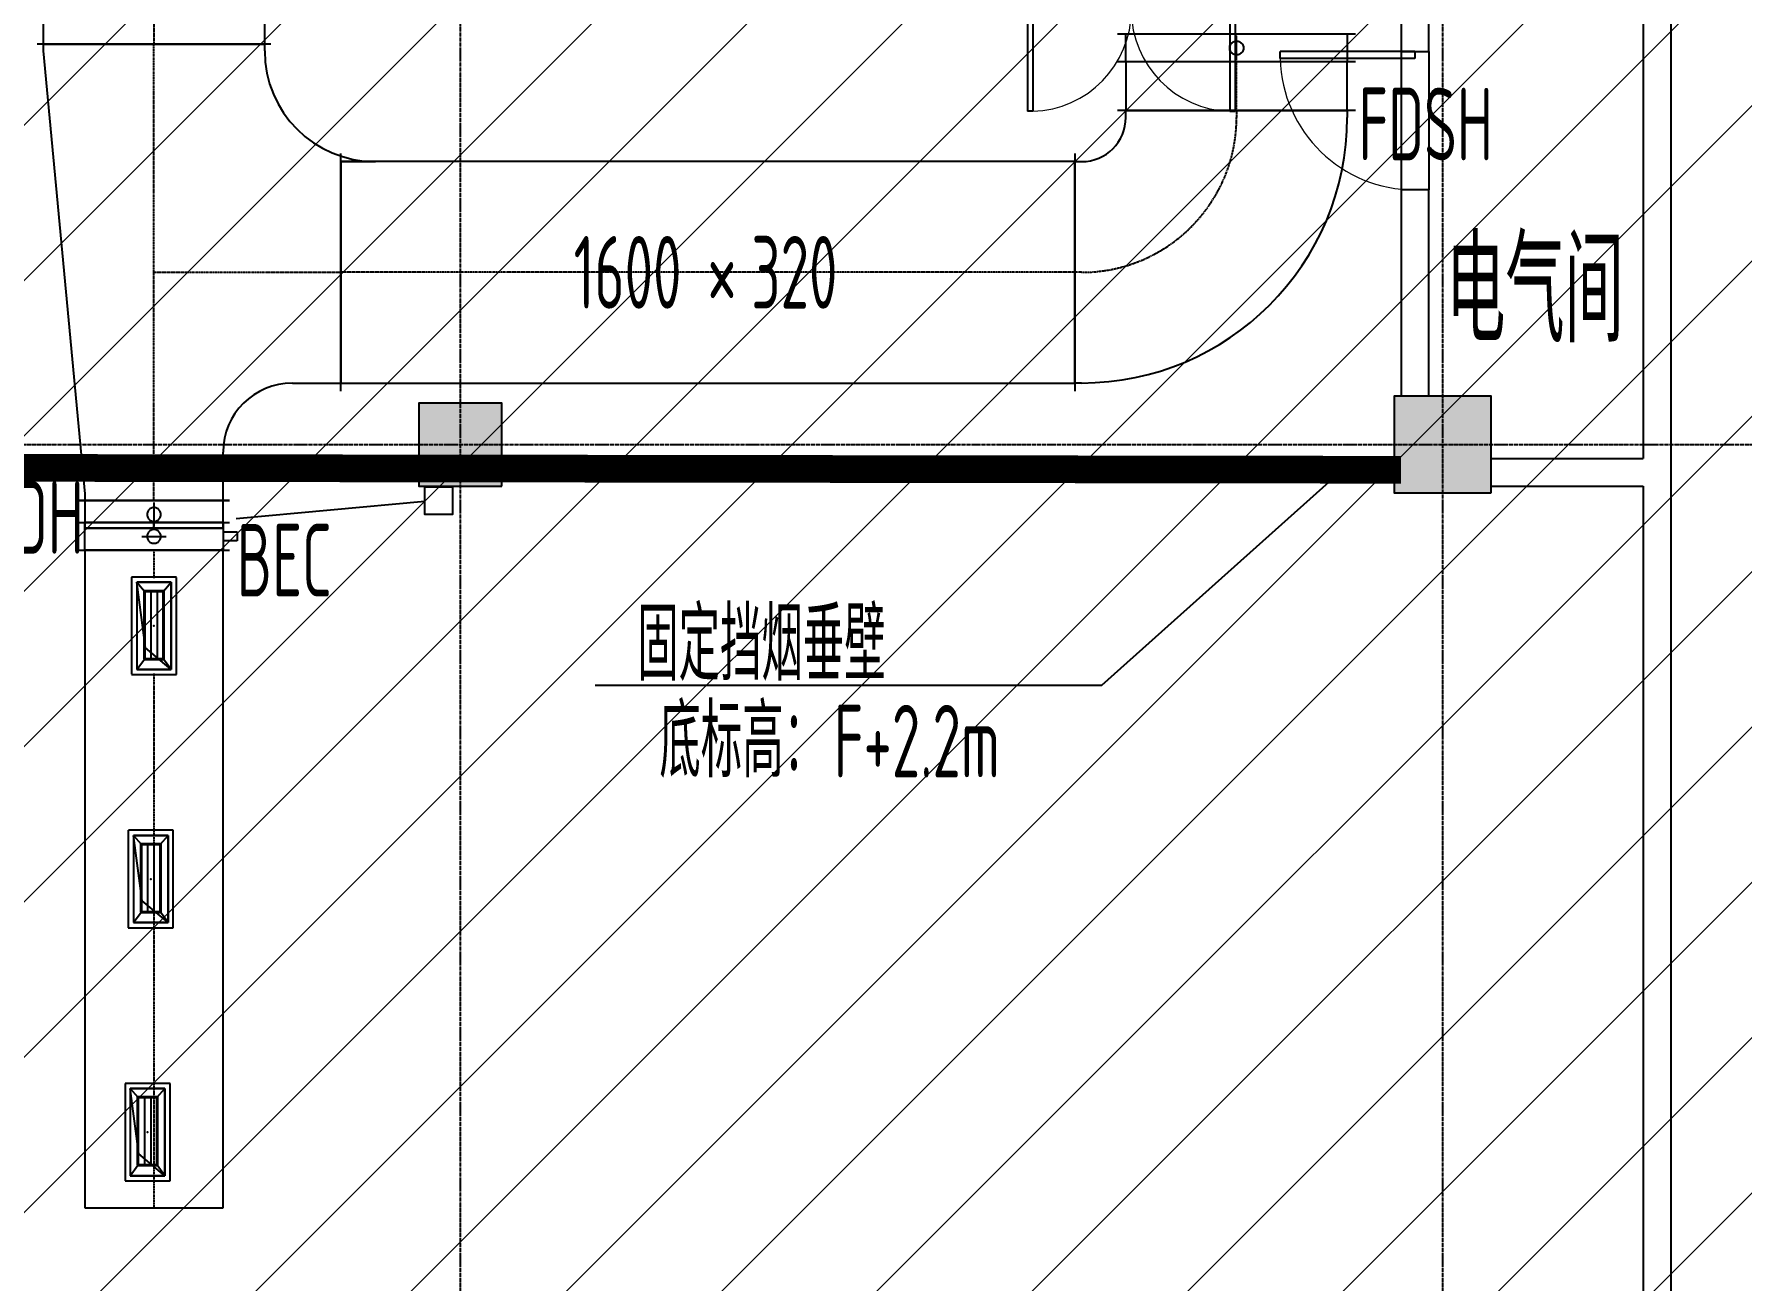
# Model space of a CAD drawing. Extents: x -20827274 to 1300756471, y -549375 to 3431892.
# Drawn here: x -85189 to -72846, y -280305 to -271294 of the extents above; entities that cross this region are included whole.
import ezdxf

# ---------------------------------------------------------------- set-up
doc = ezdxf.new("R2010")
doc.units = 0
doc.header["$LTSCALE"] = 10
for name, pattern in [('CENTER2', [1.125, 0.75, -0.125, 0.125, -0.125]), ('DASH', [0.35, 0.25, -0.1]), ('暖附图底图$0$DASH', [0.35, 0.25, -0.1]), ('暖附图底图$0$DOTE', [2.42, 2, -0.2, 0.02, -0.2])]:
    doc.linetypes.add(name, pattern=pattern)
for name, color, linetype in [('1-zs', 3, 'Continuous'), ('1-标注暖通', 4, 'Continuous'), ('DUCT-排烟中心线', 5, 'CENTER2'), ('DUCT-排烟标注', 3, 'Continuous'), ('DUCT-排烟法兰', 4, 'Continuous'), ('DUCT-排烟管', 2, 'Continuous'), ('DUCT-排烟管立管', 2, 'Continuous'), ('DUCT-排烟管端线', 4, 'Continuous'), ('DUCT-排烟阀门', 7, 'Continuous'), ('DUCT-排风风口', 7, 'Continuous'), ('Hvac-Hide', 8, 'DASH'), ('PUB_HATCH', 8, 'Continuous'), ('暖附图底图$0$1-标注暖通', 8, 'Continuous'), ('暖附图底图$0$A-COLUMN', 8, 'Continuous'), ('暖附图底图$0$A-ROOM_NAME', 8, 'Continuous'), ('暖附图底图$0$A-WALL', 8, 'Continuous'), ('暖附图底图$0$DOOR_FIRE', 8, 'Continuous'), ('暖附图底图$0$DOTE', 8, 'Continuous'), ('暖附图底图$0$WINDOW', 8, 'Continuous')]:
    doc.layers.add(name, color=color, linetype=linetype)
doc.layers.add('F-非人防区', color=105, linetype='Continuous', lineweight=15)
doc.styles.add('8B2_02', font='tssdeng.shx', dxfattribs={"width": 0.6, "bigfont": 'TSSDCHN.shx'})
doc.styles.add('暖附图底图$0$8B2_02', font='tssdeng.shx', dxfattribs={"width": 0.6, "bigfont": 'TSSDCHN.shx'})

# ---------------------------------------------------------------- blocks, each defined once
blk = doc.blocks.new('$风口$00000108')
for p, q in [((-250, 135), (-190, 75)), ((-250, -135), (-250, 135)), ((250, 135), (200, 75)), ((250, 135), (250, -135)), ((200, 25), (-190, 25)), ((-250, -135), (-190, -75)), ((200, -25), (-190, -25)), ((200, -75), (250, -135)), ((250, -135), (-250, -135))]:
    blk.add_line(p, q)
at = {"linetype": 'Continuous'}
blk.add_line((250, 135), (-250, 135), dxfattribs=at)
at = {"lineweight": 40}
for p, q in [((-190, 75), (200, 75)), ((-190, -75), (-190, 75)), ((200, 75), (200, -75)), ((-190, -75), (200, -75))]:
    blk.add_line(p, q, dxfattribs=at)
blk = doc.blocks.new('_FZH')
blk.add_lwpolyline([(-0.5, -0.5), (0.5, -0.5), (0.5, 0.5), (-0.5, 0.5)], close=True)
at = {"layer": 'PUB_HATCH'}
blk.add_solid([(-0.5, -0.5), (0.5, -0.5), (-0.5, 0.5), (0.5, 0.5)], dxfattribs=at)
blk = doc.blocks.new('暖附图底图$0$$DorLib2D$00000002')
for p, q in [((-0.5, 0), (-0.5, 0.4875)), ((-0.475, 0.4875), (-0.5, 0.4875)), ((-0.475, 0), (-0.475, 0.4875)), ((0.475, 0), (0.475, 0.4875)), ((0.475, 0.4875), (0.5, 0.4875)), ((0.5, 0), (0.5, 0.4875)), ((-0.5, 0), (-0.475, 0)), ((0.5, 0), (0.475, 0))]:
    blk.add_line(p, q)
at = {"lineweight": 13}
for centre, start, end in [((-0.4875, 0), 0, 88.53072), ((0.4875, 0), 91.46928, 180)]:
    blk.add_arc(centre, 0.4875, start, end, dxfattribs=at)
blk = doc.blocks.new('暖附图底图$0$$DorLib2D$00000001')
for p, q in [((0.45, 0.975), (0.5, 0.975)), ((0.45, 0), (0.45, 0.975)), ((0.5, 0), (0.5, 0.975)), ((0.5, 0), (0.45, 0))]:
    blk.add_line(p, q)
at = {"lineweight": 13}
blk.add_arc((0.475, 0), 0.975, 91.4693, 180, dxfattribs=at)
blk = doc.blocks.new('暖附图底图$0$AFSFCS')
at = {"layer": '暖附图底图$0$A-WALL'}
for p, q in [((-73358.6, -271120.4), (-73358.6, -274460.4)), ((-75308.6, -271220.4), (-75308.6, -271420.4)), ((-75108.6, -271420.4), (-75108.6, -271220.4)), ((-73558.6, -271220.4), (-73558.6, -274360.4)), ((-75308.6, -271420.4), (-75108.6, -271420.4)), ((-75108.6, -272420.4), (-75308.6, -272420.4)), ((-75308.6, -272420.4), (-75308.6, -273910.4)), ((-75108.6, -273910.4), (-75108.6, -272420.4)), ((-74658.6, -274360.4), (-73558.6, -274360.4)), ((-73358.6, -274460.4), (-73358.6, -281360.4)), ((-74658.6, -274560.4), (-73558.6, -274560.4)), ((-73558.6, -274560.4), (-73558.6, -281260.4))]:
    blk.add_line(p, q, dxfattribs=at)
at = {"layer": '暖附图底图$0$DOTE', "color": 127, "linetype": '暖附图底图$0$DOTE', "ltscale": 1.5}
for p, q in [((-82108.6, -155629.3), (-82108.6, -385768.2)), ((-75008.6, -155629.3), (-75008.6, -385768.2))]:
    blk.add_line(p, q, dxfattribs=at)
at = {"layer": '暖附图底图$0$DOTE', "color": 16, "linetype": '暖附图底图$0$DOTE', "ltscale": 1.5}
blk.add_line((-113117.3, -274260.4), (10791.4, -274260.4), dxfattribs=at)
at = {"layer": '暖附图底图$0$WINDOW'}
for p, q in [((-75308.6, -271420.4), (-75308.6, -272420.4)), ((-75108.6, -271420.4), (-75108.6, -272420.4))]:
    blk.add_line(p, q, dxfattribs=at)
at = {"layer": '暖附图底图$0$A-COLUMN', "rotation": 90}
for p, xscale, yscale, zscale in [((-82108.6, -274260.4), 600, 600, 600), ((-75008.6, -274260.4), 700, 700, 700)]:
    blk.add_blockref('_FZH', p, dxfattribs=dict(at, xscale=xscale, yscale=yscale, zscale=zscale))
at = {"layer": '暖附图底图$0$DOOR_FIRE', "xscale": -1500, "yscale": -1500, "zscale": 200}
blk.add_blockref('暖附图底图$0$$DorLib2D$00000002', (-77258.6, -271120.4), dxfattribs=at)
at = {"layer": '暖附图底图$0$WINDOW', "xscale": -1000, "yscale": -1000, "zscale": 200, "rotation": 270}
blk.add_blockref('暖附图底图$0$$DorLib2D$00000001', (-75208.6, -271920.4), dxfattribs=at)
at = {"layer": '暖附图底图$0$A-ROOM_NAME', "style": '暖附图底图$0$8B2_02', "width": 0.6}
blk.add_text('电气间', height=750, dxfattribs=at).set_placement((-74982.7, -273520.5))
blk = doc.blocks.new('暖附图底图')
at = {"layer": '暖附图底图$0$1-标注暖通', "linetype": '暖附图底图$0$DASH'}
blk.add_blockref('暖附图底图$0$AFSFCS', (500000, 0), dxfattribs=at)

msp = doc.modelspace()

# ---------------------------------------------------------------- hatches: boundary and pattern name
at = {"layer": 'F-非人防区'}
h = msp.add_hatch(dxfattribs=at)
h.set_pattern_fill('ANSI31', color=8, scale=500)
h.set_pattern_definition([(45, (-67108.6, 126739.6), (-561.266, 561.266), [])])
edge = h.paths.add_edge_path()
edge.add_line((26041.4, -160910.4), (26041.4, -174910.4))
edge.add_line((26041.4, -174910.4), (44466.4, -174910.4))
edge.add_line((44466.4, -174910.4), (44466.4, -230535.4))
edge.add_line((44466.4, -230535.4), (29591.4, -230535.4))
edge.add_line((29591.4, -230535.4), (29591.4, -228585.4))
edge.add_line((29591.4, -228585.4), (32466.4, -228585.4))
edge.add_line((32466.4, -228585.4), (32466.4, -223185.4))
edge.add_line((32466.4, -223185.4), (6116.4, -223185.4))
edge.add_line((6116.4, -223185.4), (6116.4, -236210.4))
edge.add_line((6116.4, -236210.4), (5916.4, -236210.4))
edge.add_line((5916.4, -236210.4), (5921.1, -289912.2))
edge.add_line((5921.1, -289912.2), (35191.4, -289912.2))
edge.add_line((35191.4, -289912.2), (35191.4, -296310.4))
edge.add_line((35191.4, -296310.4), (35041.4, -296310.4))
edge.add_line((35041.4, -296310.4), (35041.4, -296910.4))
edge.add_line((35041.4, -296910.4), (35641.4, -296910.4))
edge.add_line((35641.4, -296910.4), (44736.4, -305099.6))
edge.add_line((44736.4, -305099.6), (22456.5, -329844))
edge.add_line((22456.5, -329844), (22456.5, -340006.4))
edge.add_line((22456.5, -340006.4), (-13248.1, -379660.4))
edge.add_line((-13248.1, -379660.4), (-90108.6, -379660.4))
edge.add_line((-90108.6, -379660.4), (-90108.6, -373660.4))
edge.add_line((-90108.6, -373660.4), (-91358.6, -373660.4))
edge.add_arc((-91358.6, -361660.4), 12000, 180, 270, ccw=False)
edge.add_line((-103358.6, -361660.4), (-103358.6, -333450.4))
edge.add_line((-103358.6, -333450.4), (-95358.6, -333436.6))
edge.add_line((-95358.6, -333436.6), (-95358.6, -160610.4))
edge.add_line((-95358.6, -160610.4), (-86333.4, -160610.4))
edge.add_line((-86333.4, -160610.4), (-86333.6, -149790))
edge.add_line((-86333.6, -149790), (-73433.4, -149790))
edge.add_line((-73433.4, -149790), (-73433.4, -160610.4))
edge.add_line((-73433.4, -160610.4), (26041.4, -160910.4))

# ---------------------------------------------------------------- linework, layer by layer
at = {"layer": '1-标注暖通'}
for p, q in [((-77472.5, -275999.3), (-75829.2, -274528.9)), ((-82365.4, -274671.3, 185.4), (-83729.2, -274798.5, 1449.9)), ((-81133, -275999.3), (-77472.5, -275999.3))]:
    msp.add_line(p, q, dxfattribs=at)
at = {"layer": '1-标注暖通', "linetype": 'DASH', "const_width": 200}
msp.add_lwpolyline([(-75308.6, -274442.8), (-95158.6, -274415.8)], dxfattribs=at)
at = {"layer": '1-标注暖通'}
msp.add_lwpolyline([(-82365.4, -274565.9), (-82165.4, -274565.9), (-82165.4, -274765.9), (-82365.4, -274765.9)], close=True, dxfattribs=at)
at = {"layer": 'DUCT-排烟中心线'}
for p, q in [((-84322.6, -267954.2), (-84322.6, -271365.4)), ((-84322.6, -273015.6), (-84322.6, -271365.6)), ((-76498, -271845.4), (-76498, -271494.5)), ((-76498, -271845.6), (-76498, -271895.6)), ((-84322.6, -274665.6), (-84322.6, -273015.6)), ((-84322.6, -273015.6), (-82972.6, -273015.6)), ((-77668.2, -273015.6), (-82972.4, -273015.6)), ((-77618, -273015.6), (-77668, -273015.6)), ((-84322.6, -274866), (-84322.6, -274824.2)), ((-84322.6, -275024.6), (-84322.6, -275226.1)), ((-84322.6, -275916.1), (-84322.6, -279778.1))]:
    msp.add_line(p, q, dxfattribs=at)
msp.add_arc((-77618, -271895.6), 1120, 270, 0, dxfattribs=at)
at = {"layer": 'DUCT-排烟法兰'}
for p, q in [((-83477.6, -271365.5), (-85167.6, -271365.5)), ((-75638, -271294.2), (-77358, -271294.2)), ((-75638, -271494.4), (-77358, -271494.4)), ((-75638, -271845.5), (-77358, -271845.5)), ((-82972.5, -273875.6), (-82972.5, -272155.6)), ((-77668.1, -272155.6), (-77668.1, -273875.6)), ((-84867.6, -274665.7), (-83777.6, -274665.7)), ((-83777.6, -274665.9), (-84867.6, -274665.9)), ((-84867.6, -274824.3), (-83777.6, -274824.3)), ((-84867.6, -275024.5), (-83777.6, -275024.5)), ((-84206.4, -278878.2), (-84531.4, -278878.2)), ((-84531.4, -278878.2), (-84531.4, -279583.2)), ((-84206.4, -279583.2), (-84206.4, -278878.2)), ((-84531.4, -279583.2), (-84206.4, -279583.2))]:
    msp.add_line(p, q, dxfattribs=at)
at = {"layer": 'DUCT-排烟法兰', "color": 18, "true_color": 0x000000}
for p in [(-84322.6, -271365.4, 2000), (-84322.6, -271365.6, 2000), (-76498, -271294.3, 2000), (-76498, -271494.3, 2000), (-76498, -271494.5, 2000), (-76498, -271845.4, 2000), (-76498, -271845.6, 2000), (-82972.6, -273015.6, 2000), (-82972.4, -273015.6, 2000), (-77668.2, -273015.6, 2000), (-77668, -273015.6, 2000), (-84322.6, -274665.6, 2000), (-84322.6, -274665.8, 2000), (-84322.6, -274665.8, 2000), (-84322.6, -274666, 2000), (-84322.6, -274824.2, 2000), (-84322.6, -274824.4, 2000), (-84322.6, -275024.4, 2000), (-84322.6, -275024.6, 2000), (-84322.6, -275571.1, -0.1), (-84322.6, -275571.1, 0.1), (-84345.7, -277400.9, -0.1), (-84345.7, -277400.9, 0.1), (-84368.9, -279230.7, -0.1), (-84368.9, -279230.7, 0.1)]:
    msp.add_point(p, dxfattribs=at)
at = {"layer": 'DUCT-排烟管'}
for p, q in [((-85122.6, -267954.2), (-85122.6, -271365.4)), ((-83522.6, -271365.4), (-83522.6, -267954.2)), ((-85122.6, -271365.4), (-83522.6, -271365.4)), ((-85122.6, -271365.6), (-85122.6, -271415.6)), ((-85122.6, -271415.6), (-84822.6, -274615.6)), ((-83522.6, -271415.6), (-83522.6, -271365.6)), ((-77298, -271494.3), (-77298, -271294.3)), ((-75698, -271294.3), (-75698, -271494.3)), ((-75698, -271494.5), (-77298, -271494.5)), ((-77298, -271494.5), (-77298, -271845.4)), ((-75698, -271845.4), (-75698, -271494.5)), ((-77298, -271845.4), (-75698, -271845.4)), ((-77298, -271895.6), (-77298, -271845.6)), ((-75698, -271845.6), (-75698, -271895.6)), ((-82972.6, -272215.6), (-82722.6, -272215.6)), ((-77668.2, -272215.6), (-82972.4, -272215.6)), ((-82972.4, -272215.6), (-82972.4, -273815.6)), ((-77668.2, -273815.6), (-77668.2, -272215.6)), ((-77668, -272215.6), (-77618, -272215.6)), ((-83322.6, -273815.6), (-82972.6, -273815.6)), ((-82972.4, -273815.6), (-77668.2, -273815.6)), ((-77618, -273815.6), (-77668, -273815.6)), ((-83822.6, -274665.6), (-83822.6, -274315.6)), ((-84822.6, -274615.6), (-84822.6, -274665.6)), ((-83822.6, -274824.2), (-84822.6, -274824.2)), ((-84822.6, -274824.2), (-84822.6, -274866)), ((-84822.6, -275024.4), (-84822.6, -274824.4)), ((-84822.6, -274866), (-83822.6, -274866)), ((-83822.6, -274866), (-83822.6, -274824.2)), ((-83822.6, -274824.4), (-83822.6, -275024.4)), ((-84822.6, -275024.6), (-84822.6, -279778.1)), ((-83822.6, -275024.6), (-84822.6, -275024.6)), ((-83822.6, -279778.1), (-83822.6, -275024.6)), ((-84822.6, -279778.1), (-83822.6, -279778.1))]:
    msp.add_line(p, q, dxfattribs=at)
for centre, radius, start, end in [((-82722.6, -271415.6), 800, 180, 270), ((-77618, -271895.6), 1920, 270, 0), ((-77618, -271895.6), 320, 270, 360), ((-83322.6, -274315.6), 500, 90, 180)]:
    msp.add_arc(centre, radius, start, end, dxfattribs=at)
at = {"layer": 'DUCT-排烟管', "color": 18, "true_color": 0x000000}
for p in [(-84322.6, -271365.6, 2000), (-76498, -271845.6, 2000), (-82972.6, -273015.6, 2000), (-77668, -273015.6, 2000), (-84322.6, -274665.6, 2000)]:
    msp.add_point(p, dxfattribs=at)
at = {"layer": 'DUCT-排烟管立管'}
for p, q in [((-84197.6, -275256.1), (-84447.6, -275256.1)), ((-84447.6, -275256.1), (-84447.6, -275886.1)), ((-84197.6, -275886.1), (-84197.6, -275256.1)), ((-84447.6, -275886.1), (-84197.6, -275886.1)), ((-84220.7, -277085.9), (-84470.7, -277085.9)), ((-84470.7, -277085.9), (-84470.7, -277715.9)), ((-84220.7, -277715.9), (-84220.7, -277085.9)), ((-84470.7, -277715.9), (-84220.7, -277715.9)), ((-84243.9, -278915.7), (-84493.9, -278915.7)), ((-84493.9, -278915.7), (-84493.9, -279545.7)), ((-84243.9, -279545.7), (-84243.9, -278915.7)), ((-84493.9, -279545.7), (-84243.9, -279545.7))]:
    msp.add_line(p, q, dxfattribs=at)
at = {"layer": 'DUCT-排烟管端线'}
for p, q in [((-83522.6, -271365.6), (-85122.6, -271365.6)), ((-75698, -271294.3), (-77298, -271294.3)), ((-75698, -271494.3), (-77298, -271494.3)), ((-75698, -271845.6), (-77298, -271845.6)), ((-82972.6, -273815.6), (-82972.6, -272215.6)), ((-77668, -273815.6), (-77668, -272215.6)), ((-84822.6, -274665.6), (-83822.6, -274665.6)), ((-83822.6, -274666), (-84822.6, -274666)), ((-84822.6, -274824.4), (-83822.6, -274824.4)), ((-83822.6, -274866), (-84822.6, -274866)), ((-84822.6, -275024.4), (-83822.6, -275024.4)), ((-84385.1, -275728.6), (-84447.6, -275256.1)), ((-84197.6, -275886.1), (-84385.1, -275728.6)), ((-84408.2, -277558.4), (-84470.7, -277085.9)), ((-84220.7, -277715.9), (-84408.2, -277558.4)), ((-84431.4, -279388.2), (-84493.9, -278915.7)), ((-84243.9, -279545.7), (-84431.4, -279388.2))]:
    msp.add_line(p, q, dxfattribs=at)
at = {"layer": 'DUCT-排烟阀门'}
for p, q in [((-76547.9, -271391.2), (-76547.1, -271385)), ((-76547.9, -271397.5), (-76547.9, -271391.2)), ((-76547.1, -271403.7), (-76547.9, -271397.5)), ((-76547.1, -271385), (-76545.6, -271378.9)), ((-76545.6, -271409.8), (-76547.1, -271403.7)), ((-76545.6, -271378.9), (-76543.3, -271373)), ((-76543.3, -271415.6), (-76545.6, -271409.8)), ((-76543.3, -271373), (-76540.2, -271367.5)), ((-76540.2, -271421.1), (-76543.3, -271415.6)), ((-76540.2, -271367.5), (-76536.5, -271362.5)), ((-76536.5, -271362.5), (-76532.2, -271357.9)), ((-76532.2, -271357.9), (-76527.4, -271353.9)), ((-76527.4, -271353.9), (-76522.1, -271350.5)), ((-76522.1, -271350.5), (-76516.4, -271347.8)), ((-76516.4, -271347.8), (-76510.4, -271345.9)), ((-76510.4, -271345.9), (-76504.3, -271344.7)), ((-76504.3, -271344.7), (-76498, -271344.3)), ((-76498, -271481.8), (-76498, -271306.8)), ((-76498, -271344.3), (-76491.7, -271344.7)), ((-76491.7, -271344.7), (-76485.6, -271345.9)), ((-76485.6, -271345.9), (-76479.6, -271347.8)), ((-76479.6, -271347.8), (-76473.9, -271350.5)), ((-76473.9, -271350.5), (-76468.6, -271353.9)), ((-76468.6, -271353.9), (-76463.8, -271357.9)), ((-76463.8, -271357.9), (-76459.5, -271362.5)), ((-76459.5, -271362.5), (-76455.8, -271367.5)), ((-76455.8, -271367.5), (-76452.8, -271373)), ((-76452.8, -271415.6), (-76455.8, -271421.1)), ((-76452.8, -271373), (-76450.5, -271378.9)), ((-76450.5, -271409.8), (-76452.8, -271415.6)), ((-76450.5, -271378.9), (-76448.9, -271385)), ((-76448.9, -271403.7), (-76450.5, -271409.8)), ((-76448.9, -271385), (-76448.1, -271391.2)), ((-76448.1, -271397.5), (-76448.9, -271403.7)), ((-76448.1, -271391.2), (-76448.1, -271397.5)), ((-76536.5, -271426.2), (-76540.2, -271421.1)), ((-76532.2, -271430.8), (-76536.5, -271426.2)), ((-76527.4, -271434.8), (-76532.2, -271430.8)), ((-76522.1, -271438.1), (-76527.4, -271434.8)), ((-76516.4, -271440.8), (-76522.1, -271438.1)), ((-76510.4, -271442.8), (-76516.4, -271440.8)), ((-76504.3, -271443.9), (-76510.4, -271442.8)), ((-76498, -271444.3), (-76504.3, -271443.9)), ((-76491.7, -271443.9), (-76498, -271444.3)), ((-76485.6, -271442.8), (-76491.7, -271443.9)), ((-76479.6, -271440.8), (-76485.6, -271442.8)), ((-76473.9, -271438.1), (-76479.6, -271440.8)), ((-76468.6, -271434.8), (-76473.9, -271438.1)), ((-76463.8, -271430.8), (-76468.6, -271434.8)), ((-76459.5, -271426.2), (-76463.8, -271430.8)), ((-76455.8, -271421.1), (-76459.5, -271426.2)), ((-84822.6, -274666), (-84822.6, -274866)), ((-84367.8, -274744.7), (-84370.1, -274750.5)), ((-84364.8, -274739.2), (-84367.8, -274744.7)), ((-84361.1, -274734.1), (-84364.8, -274739.2)), ((-84356.8, -274729.5), (-84361.1, -274734.1)), ((-84352, -274725.5), (-84356.8, -274729.5)), ((-84346.7, -274722.1), (-84352, -274725.5)), ((-84341, -274719.5), (-84346.7, -274722.1)), ((-84335, -274717.5), (-84341, -274719.5)), ((-84328.9, -274716.4), (-84335, -274717.5)), ((-84322.6, -274716), (-84328.9, -274716.4)), ((-84322.6, -274678.5), (-84322.6, -274853.5)), ((-84316.3, -274716.4), (-84322.6, -274716)), ((-84310.2, -274717.5), (-84316.3, -274716.4)), ((-84304.2, -274719.5), (-84310.2, -274717.5)), ((-84298.5, -274722.1), (-84304.2, -274719.5)), ((-84293.2, -274725.5), (-84298.5, -274722.1)), ((-84288.4, -274729.5), (-84293.2, -274725.5)), ((-84284.1, -274734.1), (-84288.4, -274729.5)), ((-84280.4, -274739.2), (-84284.1, -274734.1)), ((-84277.3, -274744.7), (-84280.4, -274739.2)), ((-84275, -274750.5), (-84277.3, -274744.7)), ((-83822.6, -274866), (-83822.6, -274666)), ((-84371.7, -274756.6), (-84372.5, -274762.8)), ((-84372.5, -274762.8), (-84372.5, -274769.1)), ((-84372.5, -274769.1), (-84371.7, -274775.3)), ((-84370.1, -274750.5), (-84371.7, -274756.6)), ((-84371.7, -274775.3), (-84370.1, -274781.4)), ((-84370.1, -274781.4), (-84367.8, -274787.2)), ((-84367.8, -274787.2), (-84364.8, -274792.8)), ((-84364.8, -274792.8), (-84361.1, -274797.8)), ((-84361.1, -274797.8), (-84356.8, -274802.4)), ((-84356.8, -274802.4), (-84352, -274806.4)), ((-84352, -274806.4), (-84346.7, -274809.8)), ((-84346.7, -274809.8), (-84341, -274812.4)), ((-84341, -274812.4), (-84335, -274814.4)), ((-84335, -274814.4), (-84328.9, -274815.6)), ((-84328.9, -274815.6), (-84322.6, -274816)), ((-84322.6, -274816), (-84316.3, -274815.6)), ((-84316.3, -274815.6), (-84310.2, -274814.4)), ((-84310.2, -274814.4), (-84304.2, -274812.4)), ((-84304.2, -274812.4), (-84298.5, -274809.8)), ((-84298.5, -274809.8), (-84293.2, -274806.4)), ((-84293.2, -274806.4), (-84288.4, -274802.4)), ((-84288.4, -274802.4), (-84284.1, -274797.8)), ((-84284.1, -274797.8), (-84280.4, -274792.8)), ((-84280.4, -274792.8), (-84277.3, -274787.2)), ((-84277.3, -274787.2), (-84275, -274781.4)), ((-84273.5, -274756.6), (-84275, -274750.5)), ((-84275, -274781.4), (-84273.5, -274775.3)), ((-84272.7, -274762.8), (-84273.5, -274756.6)), ((-84273.5, -274775.3), (-84272.7, -274769.1)), ((-84272.7, -274769.1), (-84272.7, -274762.8)), ((-84410.1, -274924.4), (-84235.1, -274924.4)), ((-84371.7, -274915.1), (-84372.5, -274921.3)), ((-84372.5, -274921.3), (-84372.5, -274927.6)), ((-84372.5, -274927.6), (-84371.7, -274933.8)), ((-84370.1, -274909), (-84371.7, -274915.1)), ((-84371.7, -274933.8), (-84370.1, -274939.9)), ((-84367.8, -274903.1), (-84370.1, -274909)), ((-84370.1, -274939.9), (-84367.8, -274945.7)), ((-84364.8, -274897.6), (-84367.8, -274903.1)), ((-84367.8, -274945.7), (-84364.8, -274951.2)), ((-84361.1, -274892.6), (-84364.8, -274897.6)), ((-84364.8, -274951.2), (-84361.1, -274956.3)), ((-84356.8, -274888), (-84361.1, -274892.6)), ((-84361.1, -274956.3), (-84356.8, -274960.9)), ((-84352, -274884), (-84356.8, -274888)), ((-84356.8, -274960.9), (-84352, -274964.9)), ((-84346.7, -274880.6), (-84352, -274884)), ((-84352, -274964.9), (-84346.7, -274968.2)), ((-84341, -274877.9), (-84346.7, -274880.6)), ((-84346.7, -274968.2), (-84341, -274970.9)), ((-84335, -274876), (-84341, -274877.9)), ((-84341, -274970.9), (-84335, -274972.9)), ((-84328.9, -274874.8), (-84335, -274876)), ((-84335, -274972.9), (-84328.9, -274974)), ((-84322.6, -274874.4), (-84328.9, -274874.8)), ((-84328.9, -274974), (-84322.6, -274974.4)), ((-84316.3, -274874.8), (-84322.6, -274874.4)), ((-84322.6, -274974.4), (-84316.3, -274974)), ((-84310.2, -274876), (-84316.3, -274874.8)), ((-84316.3, -274974), (-84310.2, -274972.9)), ((-84304.2, -274877.9), (-84310.2, -274876)), ((-84310.2, -274972.9), (-84304.2, -274970.9)), ((-84298.5, -274880.6), (-84304.2, -274877.9)), ((-84304.2, -274970.9), (-84298.5, -274968.2)), ((-84293.2, -274884), (-84298.5, -274880.6)), ((-84298.5, -274968.2), (-84293.2, -274964.9)), ((-84288.4, -274888), (-84293.2, -274884)), ((-84293.2, -274964.9), (-84288.4, -274960.9)), ((-84284.1, -274892.6), (-84288.4, -274888)), ((-84288.4, -274960.9), (-84284.1, -274956.3)), ((-84280.4, -274897.6), (-84284.1, -274892.6)), ((-84284.1, -274956.3), (-84280.4, -274951.2)), ((-84277.3, -274903.1), (-84280.4, -274897.6)), ((-84280.4, -274951.2), (-84277.3, -274945.7)), ((-84275, -274909), (-84277.3, -274903.1)), ((-84277.3, -274945.7), (-84275, -274939.9)), ((-84273.5, -274915.1), (-84275, -274909)), ((-84275, -274939.9), (-84273.5, -274933.8)), ((-84272.7, -274921.3), (-84273.5, -274915.1)), ((-84273.5, -274933.8), (-84272.7, -274927.6)), ((-84272.7, -274927.6), (-84272.7, -274921.3)), ((-83822.6, -274891.2), (-83722.6, -274891.2)), ((-83722.6, -274957.6), (-83822.6, -274957.6)), ((-83722.6, -274891.2), (-83722.6, -274957.6))]:
    msp.add_line(p, q, dxfattribs=at)
at = {"layer": 'Hvac-Hide'}
for p, q in [((-84160.1, -275218.6), (-84485.1, -275218.6)), ((-84485.1, -275218.6), (-84485.1, -275923.6)), ((-84160.1, -275923.6), (-84160.1, -275218.6)), ((-84485.1, -275923.6), (-84160.1, -275923.6)), ((-84183.2, -277048.4), (-84508.2, -277048.4)), ((-84508.2, -277048.4), (-84508.2, -277753.4)), ((-84183.2, -277753.4), (-84183.2, -277048.4)), ((-84508.2, -277753.4), (-84183.2, -277753.4))]:
    msp.add_line(p, q, dxfattribs=at)

# ---------------------------------------------------------------- block references
at = {"layer": '1-zs'}
msp.add_blockref('暖附图底图', (-500000, 0), dxfattribs=at)
at = {"layer": 'DUCT-排风风口', "xscale": 1.26, "yscale": 0.9259259259259259, "rotation": 90}
for p in [(-84322.6, -275571.1, 2600), (-84345.7, -277400.9, 2600), (-84368.9, -279230.7, 2600)]:
    msp.add_blockref('$风口$00000108', p, dxfattribs=at)

# ---------------------------------------------------------------- texts
at = {"layer": '1-标注暖通', "style": '8B2_02', "width": 0.6}
for s, p in [('FDSH', (-75617.3, -272205.9, -2000)), ('FDH', (-85564.8, -275049)), ('BEC', (-83724.7, -275358.7)), ('固定挡烟垂壁', (-80829.8, -275966.6)), ('底标高：', (-80669.7, -276667)), ('F+2.2m', (-79409.7, -276667))]:
    msp.add_text(s, height=525, dxfattribs=at).set_placement(p)
at = {"layer": 'DUCT-排烟标注', "style": '8B2_02', "width": 0.6}
for s, p in [('1600', (-81289.5, -273278.1, 2000)), ('320', (-80005.3, -273278.1, 2000)), ('×', (-80320.3, -273278.1, 2000))]:
    msp.add_text(s, height=525, dxfattribs=at).set_placement(p)

doc.saveas('drawing.dxf')
